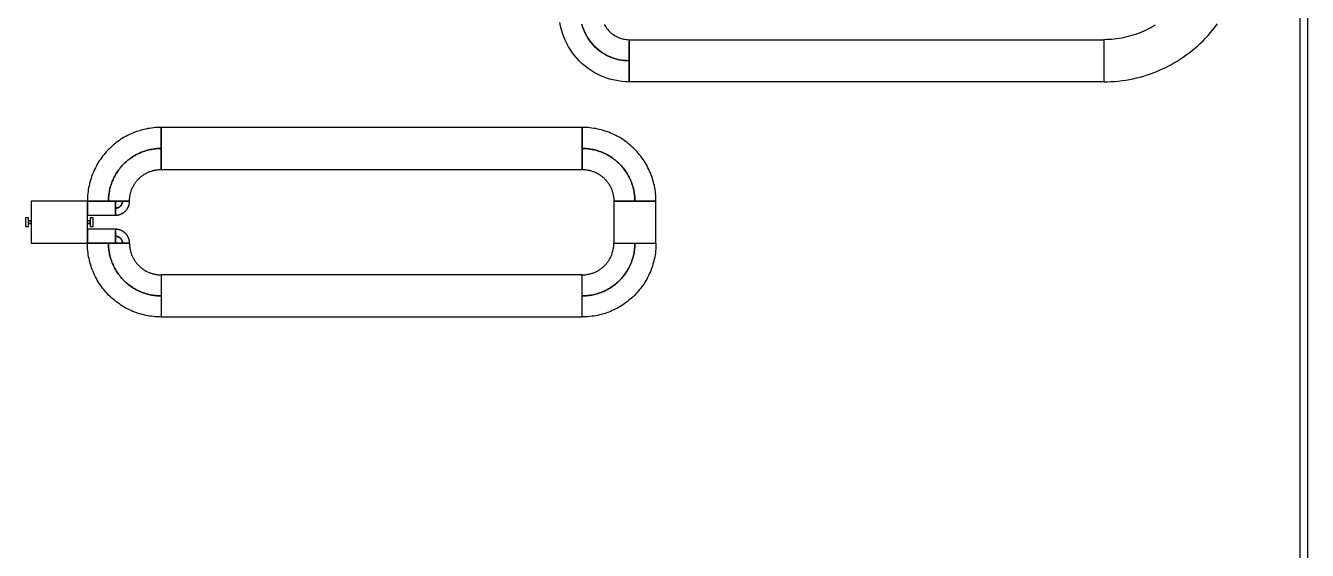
# Model space of a CAD drawing. Extents: x -21939 to 21943, y -23600 to 16600.
# Drawn here: x -14918 to -14005, y 5936 to 6310 of the extents above; entities that cross this region are included whole.
import ezdxf

# ---------------------------------------------------------------- set-up
doc = ezdxf.new("R2010")
doc.units = 0

# ---------------------------------------------------------------- blocks, each defined once
blk = doc.blocks.new('QTUNE1')
for points in [[(3295, 5400), (3295, 1200), (3289.86, 1200), (3289.86, 5400), (3295, 5400)], [(2812, 2570), (2809.38, 2570.07), (2806.77, 2570.27), (2804.18, 2570.62), (2801.6, 2571.09), (2799.06, 2571.7), (2796.55, 2572.45), (2794.08, 2573.32), (2791.66, 2574.32), (2789.3, 2575.45), (2787, 2576.7), (2784.77, 2578.07), (2782.61, 2579.55), (2780.53, 2581.14), (2778.54, 2582.84), (2776.64, 2584.64), (2774.84, 2586.54), (2773.14, 2588.53), (2771.55, 2590.61), (2770.07, 2592.77), (2768.7, 2595), (2767.45, 2597.3), (2766.32, 2599.66), (2765.32, 2602.08), (2764.45, 2604.55), (2763.7, 2607.06), (2763.09, 2609.6), (2762.62, 2612.18)], [(2778.19, 2610.94), (2778.71, 2609.18), (2779.32, 2607.46), (2780.03, 2605.76), (2780.81, 2604.11), (2781.69, 2602.5), (2782.65, 2600.94), (2783.68, 2599.43), (2784.8, 2597.97), (2785.99, 2596.58), (2787.25, 2595.25), (2788.58, 2593.99), (2789.97, 2592.8), (2791.43, 2591.68), (2792.94, 2590.65), (2794.5, 2589.69), (2796.11, 2588.81), (2797.76, 2588.03), (2799.46, 2587.32), (2801.18, 2586.71), (2802.94, 2586.19), (2804.72, 2585.76), (2806.52, 2585.43), (2808.34, 2585.19), (2810.17, 2585.05), (2812, 2585), (2812, 2570)], [(3150, 2570), (3152.62, 2570.03), (3155.23, 2570.14), (3157.85, 2570.31), (3160.45, 2570.55), (3163.05, 2570.86), (3165.64, 2571.23), (3168.22, 2571.67), (3170.79, 2572.19), (3173.34, 2572.76), (3175.88, 2573.41), (3178.4, 2574.12), (3180.9, 2574.89), (3183.38, 2575.74), (3185.84, 2576.64), (3188.27, 2577.61), (3190.67, 2578.65), (3193.05, 2579.74), (3195.4, 2580.9), (3197.72, 2582.12), (3200, 2583.4), (3202.25, 2584.74), (3204.46, 2586.13), (3206.64, 2587.59), (3208.78, 2589.1), (3210.88, 2590.66), (3212.93, 2592.29), (3214.94, 2593.96), (3216.91, 2595.69), (3218.84, 2597.46), (3220.71, 2599.29), (3222.54, 2601.16), (3224.31, 2603.09), (3226.04, 2605.06), (3227.71, 2607.07), (3229.34, 2609.12), (3230.9, 2611.22)], [(3186.57, 2610.32), (3185, 2609.38), (3183.4, 2608.48), (3181.78, 2607.63), (3180.14, 2606.82), (3178.47, 2606.05), (3176.79, 2605.33), (3175.09, 2604.65), (3173.37, 2604.02), (3171.63, 2603.43), (3169.88, 2602.88), (3168.12, 2602.39), (3166.34, 2601.93), (3164.55, 2601.53), (3162.76, 2601.17), (3160.95, 2600.86), (3159.14, 2600.6), (3157.32, 2600.38), (3155.49, 2600.22), (3153.66, 2600.1), (3151.83, 2600.02), (3150, 2600), (3150, 2570)], [(2812, 2585), (2810.17, 2585.05), (2808.34, 2585.19), (2806.52, 2585.43), (2804.72, 2585.76), (2802.94, 2586.19), (2801.18, 2586.71), (2799.46, 2587.32), (2797.76, 2588.03), (2796.11, 2588.81), (2794.5, 2589.69), (2792.94, 2590.65), (2791.43, 2591.68), (2789.97, 2592.8), (2788.58, 2593.99), (2787.25, 2595.25), (2785.99, 2596.58), (2784.8, 2597.97), (2783.68, 2599.43), (2782.65, 2600.94), (2781.69, 2602.5), (2780.81, 2604.11), (2780.03, 2605.76), (2779.32, 2607.46), (2778.71, 2609.18), (2778.19, 2610.94)], [(2794.18, 2610.92), (2794.68, 2610), (2795.23, 2609.11), (2795.82, 2608.24), (2796.46, 2607.41), (2797.14, 2606.62), (2797.86, 2605.86), (2798.62, 2605.14), (2799.41, 2604.46), (2800.24, 2603.82), (2801.11, 2603.23), (2802, 2602.68), (2802.92, 2602.18), (2803.87, 2601.73), (2804.83, 2601.33), (2805.82, 2600.98), (2806.82, 2600.68), (2807.84, 2600.44), (2808.87, 2600.25), (2809.91, 2600.11), (2810.95, 2600.03), (2812, 2600), (2812, 2585)], [(2812, 2600), (3150, 2600), (3150, 2570), (2812, 2570), (2812, 2600)], [(2478.5, 2537.5), (2477.13, 2537.48), (2475.75, 2537.43), (2474.38, 2537.34), (2473.01, 2537.21), (2471.65, 2537.05), (2470.29, 2536.85), (2468.93, 2536.62), (2467.58, 2536.35), (2466.24, 2536.05), (2464.91, 2535.71), (2463.59, 2535.34), (2462.28, 2534.93), (2460.98, 2534.49), (2459.69, 2534.01), (2458.41, 2533.5), (2457.15, 2532.96), (2455.9, 2532.39), (2454.67, 2531.78), (2453.45, 2531.14), (2452.25, 2530.47), (2451.07, 2529.76), (2449.91, 2529.03), (2448.76, 2528.27), (2447.64, 2527.47), (2446.54, 2526.65), (2445.46, 2525.8), (2444.4, 2524.92), (2443.37, 2524.02), (2442.36, 2523.08), (2441.38, 2522.12), (2440.42, 2521.14), (2439.48, 2520.13), (2438.58, 2519.1), (2437.7, 2518.04), (2436.85, 2516.96), (2436.03, 2515.86), (2435.23, 2514.74), (2434.47, 2513.59), (2433.74, 2512.43), (2433.03, 2511.25), (2432.36, 2510.05), (2431.72, 2508.83), (2431.11, 2507.6), (2430.54, 2506.35), (2430, 2505.09), (2429.49, 2503.81), (2429.01, 2502.52), (2428.57, 2501.22), (2428.16, 2499.91), (2427.79, 2498.59), (2427.45, 2497.26), (2427.15, 2495.92), (2426.88, 2494.57), (2426.65, 2493.21), (2426.45, 2491.85), (2426.29, 2490.49), (2426.16, 2489.12), (2426.07, 2487.75), (2426.02, 2486.37), (2426, 2485), (2441, 2485), (2441.01, 2485.98), (2441.05, 2486.96), (2441.12, 2487.94), (2441.21, 2488.92), (2441.32, 2489.89), (2441.46, 2490.87), (2441.63, 2491.83), (2441.82, 2492.8), (2442.04, 2493.75), (2442.28, 2494.71), (2442.54, 2495.65), (2442.84, 2496.59), (2443.15, 2497.52), (2443.49, 2498.44), (2443.85, 2499.35), (2444.24, 2500.25), (2444.65, 2501.14), (2445.09, 2502.02), (2445.54, 2502.89), (2446.02, 2503.75), (2446.53, 2504.59), (2447.05, 2505.42), (2447.6, 2506.24), (2448.16, 2507.04), (2448.75, 2507.83), (2449.36, 2508.6), (2449.98, 2509.35), (2450.63, 2510.09), (2451.3, 2510.81), (2451.98, 2511.52), (2452.69, 2512.2), (2453.41, 2512.87), (2454.15, 2513.52), (2454.9, 2514.14), (2455.67, 2514.75), (2456.46, 2515.34), (2457.26, 2515.9), (2458.08, 2516.45), (2458.91, 2516.97), (2459.75, 2517.48), (2460.61, 2517.96), (2461.48, 2518.41), (2462.36, 2518.85), (2463.25, 2519.26), (2464.15, 2519.65), (2465.06, 2520.01), (2465.98, 2520.35), (2466.91, 2520.66), (2467.85, 2520.96), (2468.79, 2521.22), (2469.75, 2521.46), (2470.7, 2521.68), (2471.67, 2521.87), (2472.63, 2522.04), (2473.61, 2522.18), (2474.58, 2522.29), (2475.56, 2522.38), (2476.54, 2522.45), (2477.52, 2522.49), (2478.5, 2522.5), (2478.5, 2537.5)], [(2778.5, 2537.5), (2478.5, 2537.5), (2478.5, 2507.5), (2778.5, 2507.5), (2778.5, 2537.5)], [(2831, 2485), (2830.98, 2486.37), (2830.93, 2487.75), (2830.84, 2489.12), (2830.71, 2490.49), (2830.55, 2491.85), (2830.35, 2493.21), (2830.12, 2494.57), (2829.85, 2495.92), (2829.55, 2497.26), (2829.21, 2498.59), (2828.84, 2499.91), (2828.43, 2501.22), (2827.99, 2502.52), (2827.51, 2503.81), (2827, 2505.09), (2826.46, 2506.35), (2825.89, 2507.6), (2825.28, 2508.83), (2824.64, 2510.05), (2823.97, 2511.25), (2823.26, 2512.43), (2822.53, 2513.59), (2821.77, 2514.74), (2820.97, 2515.86), (2820.15, 2516.96), (2819.3, 2518.04), (2818.42, 2519.1), (2817.52, 2520.13), (2816.58, 2521.14), (2815.62, 2522.12), (2814.64, 2523.08), (2813.63, 2524.02), (2812.6, 2524.92), (2811.54, 2525.8), (2810.46, 2526.65), (2809.36, 2527.47), (2808.24, 2528.27), (2807.09, 2529.03), (2805.93, 2529.76), (2804.75, 2530.47), (2803.55, 2531.14), (2802.33, 2531.78), (2801.1, 2532.39), (2799.85, 2532.96), (2798.59, 2533.5), (2797.31, 2534.01), (2796.02, 2534.49), (2794.72, 2534.93), (2793.41, 2535.34), (2792.09, 2535.71), (2790.76, 2536.05), (2789.42, 2536.35), (2788.07, 2536.62), (2786.71, 2536.85), (2785.35, 2537.05), (2783.99, 2537.21), (2782.62, 2537.34), (2781.25, 2537.43), (2779.87, 2537.48), (2778.5, 2537.5), (2778.5, 2522.5), (2779.48, 2522.49), (2780.46, 2522.45), (2781.44, 2522.38), (2782.42, 2522.29), (2783.39, 2522.18), (2784.37, 2522.04), (2785.33, 2521.87), (2786.3, 2521.68), (2787.25, 2521.46), (2788.21, 2521.22), (2789.15, 2520.96), (2790.09, 2520.66), (2791.02, 2520.35), (2791.94, 2520.01), (2792.85, 2519.65), (2793.75, 2519.26), (2794.64, 2518.85), (2795.52, 2518.41), (2796.39, 2517.96), (2797.25, 2517.48), (2798.09, 2516.97), (2798.92, 2516.45), (2799.74, 2515.9), (2800.54, 2515.34), (2801.33, 2514.75), (2802.1, 2514.14), (2802.85, 2513.52), (2803.59, 2512.87), (2804.31, 2512.2), (2805.02, 2511.52), (2805.7, 2510.81), (2806.37, 2510.09), (2807.02, 2509.35), (2807.64, 2508.6), (2808.25, 2507.83), (2808.84, 2507.04), (2809.4, 2506.24), (2809.95, 2505.42), (2810.47, 2504.59), (2810.98, 2503.75), (2811.46, 2502.89), (2811.91, 2502.02), (2812.35, 2501.14), (2812.76, 2500.25), (2813.15, 2499.35), (2813.51, 2498.44), (2813.85, 2497.52), (2814.16, 2496.59), (2814.46, 2495.65), (2814.72, 2494.71), (2814.96, 2493.75), (2815.18, 2492.8), (2815.37, 2491.83), (2815.54, 2490.87), (2815.68, 2489.89), (2815.79, 2488.92), (2815.88, 2487.94), (2815.95, 2486.96), (2815.99, 2485.98), (2816, 2485), (2831, 2485)], [(2478.5, 2522.5), (2477.52, 2522.49), (2476.54, 2522.45), (2475.56, 2522.38), (2474.58, 2522.29), (2473.61, 2522.18), (2472.63, 2522.04), (2471.67, 2521.87), (2470.7, 2521.68), (2469.75, 2521.46), (2468.79, 2521.22), (2467.85, 2520.96), (2466.91, 2520.66), (2465.98, 2520.35), (2465.06, 2520.01), (2464.15, 2519.65), (2463.25, 2519.26), (2462.36, 2518.85), (2461.48, 2518.41), (2460.61, 2517.96), (2459.75, 2517.48), (2458.91, 2516.97), (2458.08, 2516.45), (2457.26, 2515.9), (2456.46, 2515.34), (2455.67, 2514.75), (2454.9, 2514.14), (2454.15, 2513.52), (2453.41, 2512.87), (2452.69, 2512.2), (2451.98, 2511.52), (2451.3, 2510.81), (2450.63, 2510.09), (2449.98, 2509.35), (2449.36, 2508.6), (2448.75, 2507.83), (2448.16, 2507.04), (2447.6, 2506.24), (2447.05, 2505.42), (2446.53, 2504.59), (2446.02, 2503.75), (2445.54, 2502.89), (2445.09, 2502.02), (2444.65, 2501.14), (2444.24, 2500.25), (2443.85, 2499.35), (2443.49, 2498.44), (2443.15, 2497.52), (2442.84, 2496.59), (2442.54, 2495.65), (2442.28, 2494.71), (2442.04, 2493.75), (2441.82, 2492.8), (2441.63, 2491.83), (2441.46, 2490.87), (2441.32, 2489.89), (2441.21, 2488.92), (2441.12, 2487.94), (2441.05, 2486.96), (2441.01, 2485.98), (2441, 2485), (2456, 2485), (2456.01, 2485.59), (2456.03, 2486.18), (2456.07, 2486.77), (2456.12, 2487.35), (2456.19, 2487.94), (2456.28, 2488.52), (2456.38, 2489.1), (2456.49, 2489.68), (2456.62, 2490.25), (2456.77, 2490.82), (2456.93, 2491.39), (2457.1, 2491.95), (2457.29, 2492.51), (2457.49, 2493.06), (2457.71, 2493.61), (2457.95, 2494.15), (2458.19, 2494.69), (2458.45, 2495.21), (2458.73, 2495.74), (2459.01, 2496.25), (2459.32, 2496.76), (2459.63, 2497.25), (2459.96, 2497.74), (2460.3, 2498.23), (2460.65, 2498.7), (2461.01, 2499.16), (2461.39, 2499.61), (2461.78, 2500.06), (2462.18, 2500.49), (2462.59, 2500.91), (2463.01, 2501.32), (2463.44, 2501.72), (2463.89, 2502.11), (2464.34, 2502.49), (2464.8, 2502.85), (2465.27, 2503.2), (2465.76, 2503.54), (2466.25, 2503.87), (2466.74, 2504.18), (2467.25, 2504.49), (2467.76, 2504.77), (2468.29, 2505.05), (2468.81, 2505.31), (2469.35, 2505.55), (2469.89, 2505.79), (2470.44, 2506.01), (2470.99, 2506.21), (2471.55, 2506.4), (2472.11, 2506.57), (2472.68, 2506.73), (2473.25, 2506.88), (2473.82, 2507.01), (2474.4, 2507.12), (2474.98, 2507.22), (2475.56, 2507.31), (2476.15, 2507.38), (2476.73, 2507.43), (2477.32, 2507.47), (2477.91, 2507.49), (2478.5, 2507.5), (2478.5, 2522.5)], [(2816, 2485), (2815.99, 2485.98), (2815.95, 2486.96), (2815.88, 2487.94), (2815.79, 2488.92), (2815.68, 2489.89), (2815.54, 2490.87), (2815.37, 2491.83), (2815.18, 2492.8), (2814.96, 2493.75), (2814.72, 2494.71), (2814.46, 2495.65), (2814.16, 2496.59), (2813.85, 2497.52), (2813.51, 2498.44), (2813.15, 2499.35), (2812.76, 2500.25), (2812.35, 2501.14), (2811.91, 2502.02), (2811.46, 2502.89), (2810.98, 2503.75), (2810.47, 2504.59), (2809.95, 2505.42), (2809.4, 2506.24), (2808.84, 2507.04), (2808.25, 2507.83), (2807.64, 2508.6), (2807.02, 2509.35), (2806.37, 2510.09), (2805.7, 2510.81), (2805.02, 2511.52), (2804.31, 2512.2), (2803.59, 2512.87), (2802.85, 2513.52), (2802.1, 2514.14), (2801.33, 2514.75), (2800.54, 2515.34), (2799.74, 2515.9), (2798.92, 2516.45), (2798.09, 2516.97), (2797.25, 2517.48), (2796.39, 2517.96), (2795.52, 2518.41), (2794.64, 2518.85), (2793.75, 2519.26), (2792.85, 2519.65), (2791.94, 2520.01), (2791.02, 2520.35), (2790.09, 2520.66), (2789.15, 2520.96), (2788.21, 2521.22), (2787.25, 2521.46), (2786.3, 2521.68), (2785.33, 2521.87), (2784.37, 2522.04), (2783.39, 2522.18), (2782.42, 2522.29), (2781.44, 2522.38), (2780.46, 2522.45), (2779.48, 2522.49), (2778.5, 2522.5), (2778.5, 2507.5), (2779.09, 2507.49), (2779.68, 2507.47), (2780.27, 2507.43), (2780.85, 2507.38), (2781.44, 2507.31), (2782.02, 2507.22), (2782.6, 2507.12), (2783.18, 2507.01), (2783.75, 2506.88), (2784.32, 2506.73), (2784.89, 2506.57), (2785.45, 2506.4), (2786.01, 2506.21), (2786.56, 2506.01), (2787.11, 2505.79), (2787.65, 2505.55), (2788.19, 2505.31), (2788.71, 2505.05), (2789.24, 2504.77), (2789.75, 2504.49), (2790.26, 2504.18), (2790.75, 2503.87), (2791.24, 2503.54), (2791.73, 2503.2), (2792.2, 2502.85), (2792.66, 2502.49), (2793.11, 2502.11), (2793.56, 2501.72), (2793.99, 2501.32), (2794.41, 2500.91), (2794.82, 2500.49), (2795.22, 2500.06), (2795.61, 2499.61), (2795.99, 2499.16), (2796.35, 2498.7), (2796.7, 2498.23), (2797.04, 2497.74), (2797.37, 2497.25), (2797.68, 2496.76), (2797.99, 2496.25), (2798.27, 2495.74), (2798.55, 2495.21), (2798.81, 2494.69), (2799.05, 2494.15), (2799.29, 2493.61), (2799.51, 2493.06), (2799.71, 2492.51), (2799.9, 2491.95), (2800.07, 2491.39), (2800.23, 2490.82), (2800.38, 2490.25), (2800.51, 2489.68), (2800.62, 2489.1), (2800.72, 2488.52), (2800.81, 2487.94), (2800.88, 2487.35), (2800.93, 2486.77), (2800.97, 2486.18), (2800.99, 2485.59), (2801, 2485), (2816, 2485)], [(2426, 2485), (2386, 2485), (2386, 2455), (2426, 2455), (2426, 2485)], [(2456, 2485), (2426, 2485), (2426, 2485), (2456, 2485), (2456, 2485)], [(2426, 2475), (2446, 2475), (2446, 2485), (2426, 2485), (2426, 2475)], [(2446, 2475), (2446.26, 2475), (2446.52, 2475.01), (2446.78, 2475.03), (2447.05, 2475.05), (2447.31, 2475.09), (2447.56, 2475.12), (2447.82, 2475.17), (2448.08, 2475.22), (2448.33, 2475.28), (2448.59, 2475.34), (2448.84, 2475.41), (2449.09, 2475.49), (2449.34, 2475.57), (2449.58, 2475.66), (2449.83, 2475.76), (2450.07, 2475.86), (2450.31, 2475.97), (2450.54, 2476.09), (2450.77, 2476.21), (2451, 2476.34), (2451.22, 2476.47), (2451.45, 2476.61), (2451.66, 2476.76), (2451.88, 2476.91), (2452.09, 2477.07), (2452.29, 2477.23), (2452.49, 2477.4), (2452.69, 2477.57), (2452.88, 2477.75), (2453.07, 2477.93), (2453.25, 2478.12), (2453.43, 2478.31), (2453.6, 2478.51), (2453.77, 2478.71), (2453.93, 2478.91), (2454.09, 2479.12), (2454.24, 2479.34), (2454.39, 2479.55), (2454.53, 2479.78), (2454.66, 2480), (2454.79, 2480.23), (2454.91, 2480.46), (2455.03, 2480.69), (2455.14, 2480.93), (2455.24, 2481.17), (2455.34, 2481.42), (2455.43, 2481.66), (2455.51, 2481.91), (2455.59, 2482.16), (2455.66, 2482.41), (2455.72, 2482.67), (2455.78, 2482.92), (2455.83, 2483.18), (2455.88, 2483.44), (2455.91, 2483.69), (2455.95, 2483.95), (2455.97, 2484.22), (2455.99, 2484.48), (2456, 2484.74), (2456, 2485), (2451, 2485), (2451, 2484.87), (2450.99, 2484.74), (2450.98, 2484.61), (2450.97, 2484.48), (2450.96, 2484.35), (2450.94, 2484.22), (2450.92, 2484.09), (2450.89, 2483.96), (2450.86, 2483.83), (2450.83, 2483.71), (2450.79, 2483.58), (2450.76, 2483.45), (2450.71, 2483.33), (2450.67, 2483.21), (2450.62, 2483.09), (2450.57, 2482.97), (2450.51, 2482.85), (2450.46, 2482.73), (2450.39, 2482.61), (2450.33, 2482.5), (2450.26, 2482.39), (2450.19, 2482.28), (2450.12, 2482.17), (2450.05, 2482.06), (2449.97, 2481.96), (2449.89, 2481.85), (2449.8, 2481.75), (2449.72, 2481.65), (2449.63, 2481.56), (2449.54, 2481.46), (2449.44, 2481.37), (2449.35, 2481.28), (2449.25, 2481.2), (2449.15, 2481.11), (2449.04, 2481.03), (2448.94, 2480.95), (2448.83, 2480.88), (2448.72, 2480.81), (2448.61, 2480.74), (2448.5, 2480.67), (2448.39, 2480.61), (2448.27, 2480.54), (2448.15, 2480.49), (2448.03, 2480.43), (2447.91, 2480.38), (2447.79, 2480.33), (2447.67, 2480.29), (2447.55, 2480.24), (2447.42, 2480.21), (2447.29, 2480.17), (2447.17, 2480.14), (2447.04, 2480.11), (2446.91, 2480.08), (2446.78, 2480.06), (2446.65, 2480.04), (2446.52, 2480.03), (2446.39, 2480.02), (2446.26, 2480.01), (2446.13, 2480), (2446, 2480), (2446, 2475)], [(2446, 2480), (2446.13, 2480), (2446.26, 2480.01), (2446.39, 2480.02), (2446.52, 2480.03), (2446.65, 2480.04), (2446.78, 2480.06), (2446.91, 2480.08), (2447.04, 2480.11), (2447.17, 2480.14), (2447.29, 2480.17), (2447.42, 2480.21), (2447.55, 2480.24), (2447.67, 2480.29), (2447.79, 2480.33), (2447.91, 2480.38), (2448.03, 2480.43), (2448.15, 2480.49), (2448.27, 2480.54), (2448.39, 2480.61), (2448.5, 2480.67), (2448.61, 2480.74), (2448.72, 2480.81), (2448.83, 2480.88), (2448.94, 2480.95), (2449.04, 2481.03), (2449.15, 2481.11), (2449.25, 2481.2), (2449.35, 2481.28), (2449.44, 2481.37), (2449.54, 2481.46), (2449.63, 2481.56), (2449.72, 2481.65), (2449.8, 2481.75), (2449.89, 2481.85), (2449.97, 2481.96), (2450.05, 2482.06), (2450.12, 2482.17), (2450.19, 2482.28), (2450.26, 2482.39), (2450.33, 2482.5), (2450.39, 2482.61), (2450.46, 2482.73), (2450.51, 2482.85), (2450.57, 2482.97), (2450.62, 2483.09), (2450.67, 2483.21), (2450.71, 2483.33), (2450.76, 2483.45), (2450.79, 2483.58), (2450.83, 2483.71), (2450.86, 2483.83), (2450.89, 2483.96), (2450.92, 2484.09), (2450.94, 2484.22), (2450.96, 2484.35), (2450.97, 2484.48), (2450.98, 2484.61), (2450.99, 2484.74), (2451, 2484.87), (2451, 2485), (2446, 2485), (2446, 2485), (2446, 2485), (2446, 2485), (2446, 2485), (2446, 2485), (2446, 2485), (2446, 2485), (2446, 2485), (2446, 2485), (2446, 2485), (2446, 2485), (2446, 2485), (2446, 2485), (2446, 2485), (2446, 2485), (2446, 2485), (2446, 2485), (2446, 2485), (2446, 2485), (2446, 2485), (2446, 2485), (2446, 2485), (2446, 2485), (2446, 2485), (2446, 2485), (2446, 2485), (2446, 2485), (2446, 2485), (2446, 2485), (2446, 2485), (2446, 2485), (2446, 2485), (2446, 2485), (2446, 2485), (2446, 2485), (2446, 2485), (2446, 2485), (2446, 2485), (2446, 2485), (2446, 2485), (2446, 2485), (2446, 2485), (2446, 2485), (2446, 2485), (2446, 2485), (2446, 2485), (2446, 2485), (2446, 2485), (2446, 2485), (2446, 2485), (2446, 2485), (2446, 2485), (2446, 2485), (2446, 2485), (2446, 2485), (2446, 2485), (2446, 2485), (2446, 2485), (2446, 2485), (2446, 2485), (2446, 2480)], [(2831, 2455), (2831, 2485), (2801, 2485), (2801, 2455), (2831, 2455)], [(2384, 2473), (2382, 2473), (2382, 2467), (2384, 2467), (2384, 2473)], [(2386, 2471), (2384, 2471), (2384, 2469), (2386, 2469), (2386, 2471)], [(2428, 2471), (2426, 2471), (2426, 2469), (2428, 2469), (2428, 2471)], [(2430, 2473), (2428, 2473), (2428, 2467), (2430, 2467), (2430, 2473)], [(2446, 2465), (2426, 2465), (2426, 2455), (2446, 2455), (2446, 2465)], [(2456, 2455), (2456, 2455.26), (2455.99, 2455.52), (2455.97, 2455.78), (2455.95, 2456.05), (2455.91, 2456.31), (2455.88, 2456.56), (2455.83, 2456.82), (2455.78, 2457.08), (2455.72, 2457.33), (2455.66, 2457.59), (2455.59, 2457.84), (2455.51, 2458.09), (2455.43, 2458.34), (2455.34, 2458.58), (2455.24, 2458.83), (2455.14, 2459.07), (2455.03, 2459.31), (2454.91, 2459.54), (2454.79, 2459.77), (2454.66, 2460), (2454.53, 2460.22), (2454.39, 2460.45), (2454.24, 2460.66), (2454.09, 2460.88), (2453.93, 2461.09), (2453.77, 2461.29), (2453.6, 2461.49), (2453.43, 2461.69), (2453.25, 2461.88), (2453.07, 2462.07), (2452.88, 2462.25), (2452.69, 2462.43), (2452.49, 2462.6), (2452.29, 2462.77), (2452.09, 2462.93), (2451.88, 2463.09), (2451.66, 2463.24), (2451.45, 2463.39), (2451.22, 2463.53), (2451, 2463.66), (2450.77, 2463.79), (2450.54, 2463.91), (2450.31, 2464.03), (2450.07, 2464.14), (2449.83, 2464.24), (2449.58, 2464.34), (2449.34, 2464.43), (2449.09, 2464.51), (2448.84, 2464.59), (2448.59, 2464.66), (2448.33, 2464.72), (2448.08, 2464.78), (2447.82, 2464.83), (2447.56, 2464.88), (2447.31, 2464.91), (2447.05, 2464.95), (2446.78, 2464.97), (2446.52, 2464.99), (2446.26, 2465), (2446, 2465), (2446, 2460), (2446.13, 2460), (2446.26, 2459.99), (2446.39, 2459.98), (2446.52, 2459.97), (2446.65, 2459.96), (2446.78, 2459.94), (2446.91, 2459.92), (2447.04, 2459.89), (2447.17, 2459.86), (2447.29, 2459.83), (2447.42, 2459.79), (2447.55, 2459.76), (2447.67, 2459.71), (2447.79, 2459.67), (2447.91, 2459.62), (2448.03, 2459.57), (2448.15, 2459.51), (2448.27, 2459.46), (2448.39, 2459.39), (2448.5, 2459.33), (2448.61, 2459.26), (2448.72, 2459.19), (2448.83, 2459.12), (2448.94, 2459.05), (2449.04, 2458.97), (2449.15, 2458.89), (2449.25, 2458.8), (2449.35, 2458.72), (2449.44, 2458.63), (2449.54, 2458.54), (2449.63, 2458.44), (2449.72, 2458.35), (2449.8, 2458.25), (2449.89, 2458.15), (2449.97, 2458.04), (2450.05, 2457.94), (2450.12, 2457.83), (2450.19, 2457.72), (2450.26, 2457.61), (2450.33, 2457.5), (2450.39, 2457.39), (2450.46, 2457.27), (2450.51, 2457.15), (2450.57, 2457.03), (2450.62, 2456.91), (2450.67, 2456.79), (2450.71, 2456.67), (2450.76, 2456.55), (2450.79, 2456.42), (2450.83, 2456.29), (2450.86, 2456.17), (2450.89, 2456.04), (2450.92, 2455.91), (2450.94, 2455.78), (2450.96, 2455.65), (2450.97, 2455.52), (2450.98, 2455.39), (2450.99, 2455.26), (2451, 2455.13), (2451, 2455), (2456, 2455)], [(2451, 2455), (2451, 2455.13), (2450.99, 2455.26), (2450.98, 2455.39), (2450.97, 2455.52), (2450.96, 2455.65), (2450.94, 2455.78), (2450.92, 2455.91), (2450.89, 2456.04), (2450.86, 2456.17), (2450.83, 2456.29), (2450.79, 2456.42), (2450.76, 2456.55), (2450.71, 2456.67), (2450.67, 2456.79), (2450.62, 2456.91), (2450.57, 2457.03), (2450.51, 2457.15), (2450.46, 2457.27), (2450.39, 2457.39), (2450.33, 2457.5), (2450.26, 2457.61), (2450.19, 2457.72), (2450.12, 2457.83), (2450.05, 2457.94), (2449.97, 2458.04), (2449.89, 2458.15), (2449.8, 2458.25), (2449.72, 2458.35), (2449.63, 2458.44), (2449.54, 2458.54), (2449.44, 2458.63), (2449.35, 2458.72), (2449.25, 2458.8), (2449.15, 2458.89), (2449.04, 2458.97), (2448.94, 2459.05), (2448.83, 2459.12), (2448.72, 2459.19), (2448.61, 2459.26), (2448.5, 2459.33), (2448.39, 2459.39), (2448.27, 2459.46), (2448.15, 2459.51), (2448.03, 2459.57), (2447.91, 2459.62), (2447.79, 2459.67), (2447.67, 2459.71), (2447.55, 2459.76), (2447.42, 2459.79), (2447.29, 2459.83), (2447.17, 2459.86), (2447.04, 2459.89), (2446.91, 2459.92), (2446.78, 2459.94), (2446.65, 2459.96), (2446.52, 2459.97), (2446.39, 2459.98), (2446.26, 2459.99), (2446.13, 2460), (2446, 2460), (2446, 2455), (2446, 2455), (2446, 2455), (2446, 2455), (2446, 2455), (2446, 2455), (2446, 2455), (2446, 2455), (2446, 2455), (2446, 2455), (2446, 2455), (2446, 2455), (2446, 2455), (2446, 2455), (2446, 2455), (2446, 2455), (2446, 2455), (2446, 2455), (2446, 2455), (2446, 2455), (2446, 2455), (2446, 2455), (2446, 2455), (2446, 2455), (2446, 2455), (2446, 2455), (2446, 2455), (2446, 2455), (2446, 2455), (2446, 2455), (2446, 2455), (2446, 2455), (2446, 2455), (2446, 2455), (2446, 2455), (2446, 2455), (2446, 2455), (2446, 2455), (2446, 2455), (2446, 2455), (2446, 2455), (2446, 2455), (2446, 2455), (2446, 2455), (2446, 2455), (2446, 2455), (2446, 2455), (2446, 2455), (2446, 2455), (2446, 2455), (2446, 2455), (2446, 2455), (2446, 2455), (2446, 2455), (2446, 2455), (2446, 2455), (2446, 2455), (2446, 2455), (2446, 2455), (2446, 2455), (2446, 2455), (2451, 2455)], [(2478.5, 2402.5), (2477.13, 2402.52), (2475.75, 2402.57), (2474.38, 2402.66), (2473.01, 2402.79), (2471.65, 2402.95), (2470.29, 2403.15), (2468.93, 2403.38), (2467.58, 2403.65), (2466.24, 2403.95), (2464.91, 2404.29), (2463.59, 2404.66), (2462.28, 2405.07), (2460.98, 2405.51), (2459.69, 2405.99), (2458.41, 2406.5), (2457.15, 2407.04), (2455.9, 2407.61), (2454.67, 2408.22), (2453.45, 2408.86), (2452.25, 2409.53), (2451.07, 2410.24), (2449.91, 2410.97), (2448.76, 2411.73), (2447.64, 2412.53), (2446.54, 2413.35), (2445.46, 2414.2), (2444.4, 2415.08), (2443.37, 2415.98), (2442.36, 2416.92), (2441.38, 2417.88), (2440.42, 2418.86), (2439.48, 2419.87), (2438.58, 2420.9), (2437.7, 2421.96), (2436.85, 2423.04), (2436.03, 2424.14), (2435.23, 2425.26), (2434.47, 2426.41), (2433.74, 2427.57), (2433.03, 2428.75), (2432.36, 2429.95), (2431.72, 2431.17), (2431.11, 2432.4), (2430.54, 2433.65), (2430, 2434.91), (2429.49, 2436.19), (2429.01, 2437.48), (2428.57, 2438.78), (2428.16, 2440.09), (2427.79, 2441.41), (2427.45, 2442.74), (2427.15, 2444.08), (2426.88, 2445.43), (2426.65, 2446.79), (2426.45, 2448.15), (2426.29, 2449.51), (2426.16, 2450.88), (2426.07, 2452.25), (2426.02, 2453.63), (2426, 2455), (2441, 2455), (2441.01, 2454.02), (2441.05, 2453.04), (2441.12, 2452.06), (2441.21, 2451.08), (2441.32, 2450.11), (2441.46, 2449.13), (2441.63, 2448.17), (2441.82, 2447.2), (2442.04, 2446.25), (2442.28, 2445.29), (2442.54, 2444.35), (2442.84, 2443.41), (2443.15, 2442.48), (2443.49, 2441.56), (2443.85, 2440.65), (2444.24, 2439.75), (2444.65, 2438.86), (2445.09, 2437.98), (2445.54, 2437.11), (2446.02, 2436.25), (2446.53, 2435.41), (2447.05, 2434.58), (2447.6, 2433.76), (2448.16, 2432.96), (2448.75, 2432.17), (2449.36, 2431.4), (2449.98, 2430.65), (2450.63, 2429.91), (2451.3, 2429.19), (2451.98, 2428.48), (2452.69, 2427.8), (2453.41, 2427.13), (2454.15, 2426.48), (2454.9, 2425.86), (2455.67, 2425.25), (2456.46, 2424.66), (2457.26, 2424.1), (2458.08, 2423.55), (2458.91, 2423.03), (2459.75, 2422.52), (2460.61, 2422.04), (2461.48, 2421.59), (2462.36, 2421.15), (2463.25, 2420.74), (2464.15, 2420.35), (2465.06, 2419.99), (2465.98, 2419.65), (2466.91, 2419.34), (2467.85, 2419.04), (2468.79, 2418.78), (2469.75, 2418.54), (2470.7, 2418.32), (2471.67, 2418.13), (2472.63, 2417.96), (2473.61, 2417.82), (2474.58, 2417.71), (2475.56, 2417.62), (2476.54, 2417.55), (2477.52, 2417.51), (2478.5, 2417.5), (2478.5, 2402.5)], [(2456, 2455), (2426, 2455), (2426, 2455), (2456, 2455), (2456, 2455)], [(2478.5, 2417.5), (2477.52, 2417.51), (2476.54, 2417.55), (2475.56, 2417.62), (2474.58, 2417.71), (2473.61, 2417.82), (2472.63, 2417.96), (2471.67, 2418.13), (2470.7, 2418.32), (2469.75, 2418.54), (2468.79, 2418.78), (2467.85, 2419.04), (2466.91, 2419.34), (2465.98, 2419.65), (2465.06, 2419.99), (2464.15, 2420.35), (2463.25, 2420.74), (2462.36, 2421.15), (2461.48, 2421.59), (2460.61, 2422.04), (2459.75, 2422.52), (2458.91, 2423.03), (2458.08, 2423.55), (2457.26, 2424.1), (2456.46, 2424.66), (2455.67, 2425.25), (2454.9, 2425.86), (2454.15, 2426.48), (2453.41, 2427.13), (2452.69, 2427.8), (2451.98, 2428.48), (2451.3, 2429.19), (2450.63, 2429.91), (2449.98, 2430.65), (2449.36, 2431.4), (2448.75, 2432.17), (2448.16, 2432.96), (2447.6, 2433.76), (2447.05, 2434.58), (2446.53, 2435.41), (2446.02, 2436.25), (2445.54, 2437.11), (2445.09, 2437.98), (2444.65, 2438.86), (2444.24, 2439.75), (2443.85, 2440.65), (2443.49, 2441.56), (2443.15, 2442.48), (2442.84, 2443.41), (2442.54, 2444.35), (2442.28, 2445.29), (2442.04, 2446.25), (2441.82, 2447.2), (2441.63, 2448.17), (2441.46, 2449.13), (2441.32, 2450.11), (2441.21, 2451.08), (2441.12, 2452.06), (2441.05, 2453.04), (2441.01, 2454.02), (2441, 2455), (2456, 2455), (2456.01, 2454.41), (2456.03, 2453.82), (2456.07, 2453.23), (2456.12, 2452.65), (2456.19, 2452.06), (2456.28, 2451.48), (2456.38, 2450.9), (2456.49, 2450.32), (2456.62, 2449.75), (2456.77, 2449.18), (2456.93, 2448.61), (2457.1, 2448.05), (2457.29, 2447.49), (2457.49, 2446.94), (2457.71, 2446.39), (2457.95, 2445.85), (2458.19, 2445.31), (2458.45, 2444.79), (2458.73, 2444.26), (2459.01, 2443.75), (2459.32, 2443.24), (2459.63, 2442.75), (2459.96, 2442.26), (2460.3, 2441.77), (2460.65, 2441.3), (2461.01, 2440.84), (2461.39, 2440.39), (2461.78, 2439.94), (2462.18, 2439.51), (2462.59, 2439.09), (2463.01, 2438.68), (2463.44, 2438.28), (2463.89, 2437.89), (2464.34, 2437.51), (2464.8, 2437.15), (2465.27, 2436.8), (2465.76, 2436.46), (2466.25, 2436.13), (2466.74, 2435.82), (2467.25, 2435.51), (2467.76, 2435.23), (2468.29, 2434.95), (2468.81, 2434.69), (2469.35, 2434.45), (2469.89, 2434.21), (2470.44, 2433.99), (2470.99, 2433.79), (2471.55, 2433.6), (2472.11, 2433.43), (2472.68, 2433.27), (2473.25, 2433.12), (2473.82, 2432.99), (2474.4, 2432.88), (2474.98, 2432.78), (2475.56, 2432.69), (2476.15, 2432.62), (2476.73, 2432.57), (2477.32, 2432.53), (2477.91, 2432.51), (2478.5, 2432.5), (2478.5, 2417.5)], [(2831, 2455), (2830.98, 2453.63), (2830.93, 2452.25), (2830.84, 2450.88), (2830.71, 2449.51), (2830.55, 2448.15), (2830.35, 2446.79), (2830.12, 2445.43), (2829.85, 2444.08), (2829.55, 2442.74), (2829.21, 2441.41), (2828.84, 2440.09), (2828.43, 2438.78), (2827.99, 2437.48), (2827.51, 2436.19), (2827, 2434.91), (2826.46, 2433.65), (2825.89, 2432.4), (2825.28, 2431.17), (2824.64, 2429.95), (2823.97, 2428.75), (2823.26, 2427.57), (2822.53, 2426.41), (2821.77, 2425.26), (2820.97, 2424.14), (2820.15, 2423.04), (2819.3, 2421.96), (2818.42, 2420.9), (2817.52, 2419.87), (2816.58, 2418.86), (2815.62, 2417.88), (2814.64, 2416.92), (2813.63, 2415.98), (2812.6, 2415.08), (2811.54, 2414.2), (2810.46, 2413.35), (2809.36, 2412.53), (2808.24, 2411.73), (2807.09, 2410.97), (2805.93, 2410.24), (2804.75, 2409.53), (2803.55, 2408.86), (2802.33, 2408.22), (2801.1, 2407.61), (2799.85, 2407.04), (2798.59, 2406.5), (2797.31, 2405.99), (2796.02, 2405.51), (2794.72, 2405.07), (2793.41, 2404.66), (2792.09, 2404.29), (2790.76, 2403.95), (2789.42, 2403.65), (2788.07, 2403.38), (2786.71, 2403.15), (2785.35, 2402.95), (2783.99, 2402.79), (2782.62, 2402.66), (2781.25, 2402.57), (2779.87, 2402.52), (2778.5, 2402.5), (2778.5, 2417.5), (2779.48, 2417.51), (2780.46, 2417.55), (2781.44, 2417.62), (2782.42, 2417.71), (2783.39, 2417.82), (2784.37, 2417.96), (2785.33, 2418.13), (2786.3, 2418.32), (2787.25, 2418.54), (2788.21, 2418.78), (2789.15, 2419.04), (2790.09, 2419.34), (2791.02, 2419.65), (2791.94, 2419.99), (2792.85, 2420.35), (2793.75, 2420.74), (2794.64, 2421.15), (2795.52, 2421.59), (2796.39, 2422.04), (2797.25, 2422.52), (2798.09, 2423.03), (2798.92, 2423.55), (2799.74, 2424.1), (2800.54, 2424.66), (2801.33, 2425.25), (2802.1, 2425.86), (2802.85, 2426.48), (2803.59, 2427.13), (2804.31, 2427.8), (2805.02, 2428.48), (2805.7, 2429.19), (2806.37, 2429.91), (2807.02, 2430.65), (2807.64, 2431.4), (2808.25, 2432.17), (2808.84, 2432.96), (2809.4, 2433.76), (2809.95, 2434.58), (2810.47, 2435.41), (2810.98, 2436.25), (2811.46, 2437.11), (2811.91, 2437.98), (2812.35, 2438.86), (2812.76, 2439.75), (2813.15, 2440.65), (2813.51, 2441.56), (2813.85, 2442.48), (2814.16, 2443.41), (2814.46, 2444.35), (2814.72, 2445.29), (2814.96, 2446.25), (2815.18, 2447.2), (2815.37, 2448.17), (2815.54, 2449.13), (2815.68, 2450.11), (2815.79, 2451.08), (2815.88, 2452.06), (2815.95, 2453.04), (2815.99, 2454.02), (2816, 2455), (2831, 2455)], [(2816, 2455), (2815.99, 2454.02), (2815.95, 2453.04), (2815.88, 2452.06), (2815.79, 2451.08), (2815.68, 2450.11), (2815.54, 2449.13), (2815.37, 2448.17), (2815.18, 2447.2), (2814.96, 2446.25), (2814.72, 2445.29), (2814.46, 2444.35), (2814.16, 2443.41), (2813.85, 2442.48), (2813.51, 2441.56), (2813.15, 2440.65), (2812.76, 2439.75), (2812.35, 2438.86), (2811.91, 2437.98), (2811.46, 2437.11), (2810.98, 2436.25), (2810.47, 2435.41), (2809.95, 2434.58), (2809.4, 2433.76), (2808.84, 2432.96), (2808.25, 2432.17), (2807.64, 2431.4), (2807.02, 2430.65), (2806.37, 2429.91), (2805.7, 2429.19), (2805.02, 2428.48), (2804.31, 2427.8), (2803.59, 2427.13), (2802.85, 2426.48), (2802.1, 2425.86), (2801.33, 2425.25), (2800.54, 2424.66), (2799.74, 2424.1), (2798.92, 2423.55), (2798.09, 2423.03), (2797.25, 2422.52), (2796.39, 2422.04), (2795.52, 2421.59), (2794.64, 2421.15), (2793.75, 2420.74), (2792.85, 2420.35), (2791.94, 2419.99), (2791.02, 2419.65), (2790.09, 2419.34), (2789.15, 2419.04), (2788.21, 2418.78), (2787.25, 2418.54), (2786.3, 2418.32), (2785.33, 2418.13), (2784.37, 2417.96), (2783.39, 2417.82), (2782.42, 2417.71), (2781.44, 2417.62), (2780.46, 2417.55), (2779.48, 2417.51), (2778.5, 2417.5), (2778.5, 2432.5), (2779.09, 2432.51), (2779.68, 2432.53), (2780.27, 2432.57), (2780.85, 2432.62), (2781.44, 2432.69), (2782.02, 2432.78), (2782.6, 2432.88), (2783.18, 2432.99), (2783.75, 2433.12), (2784.32, 2433.27), (2784.89, 2433.43), (2785.45, 2433.6), (2786.01, 2433.79), (2786.56, 2433.99), (2787.11, 2434.21), (2787.65, 2434.45), (2788.19, 2434.69), (2788.71, 2434.95), (2789.24, 2435.23), (2789.75, 2435.51), (2790.26, 2435.82), (2790.75, 2436.13), (2791.24, 2436.46), (2791.73, 2436.8), (2792.2, 2437.15), (2792.66, 2437.51), (2793.11, 2437.89), (2793.56, 2438.28), (2793.99, 2438.68), (2794.41, 2439.09), (2794.82, 2439.51), (2795.22, 2439.94), (2795.61, 2440.39), (2795.99, 2440.84), (2796.35, 2441.3), (2796.7, 2441.77), (2797.04, 2442.26), (2797.37, 2442.75), (2797.68, 2443.24), (2797.99, 2443.75), (2798.27, 2444.26), (2798.55, 2444.79), (2798.81, 2445.31), (2799.05, 2445.85), (2799.29, 2446.39), (2799.51, 2446.94), (2799.71, 2447.49), (2799.9, 2448.05), (2800.07, 2448.61), (2800.23, 2449.18), (2800.38, 2449.75), (2800.51, 2450.32), (2800.62, 2450.9), (2800.72, 2451.48), (2800.81, 2452.06), (2800.88, 2452.65), (2800.93, 2453.23), (2800.97, 2453.82), (2800.99, 2454.41), (2801, 2455), (2816, 2455)], [(2778.5, 2432.5), (2478.5, 2432.5), (2478.5, 2402.5), (2778.5, 2402.5), (2778.5, 2432.5)]]:
    blk.add_lwpolyline(points)

msp = doc.modelspace()

# ---------------------------------------------------------------- block references
msp.add_blockref('QTUNE1', (-17300, 3700))

doc.saveas('drawing.dxf')
